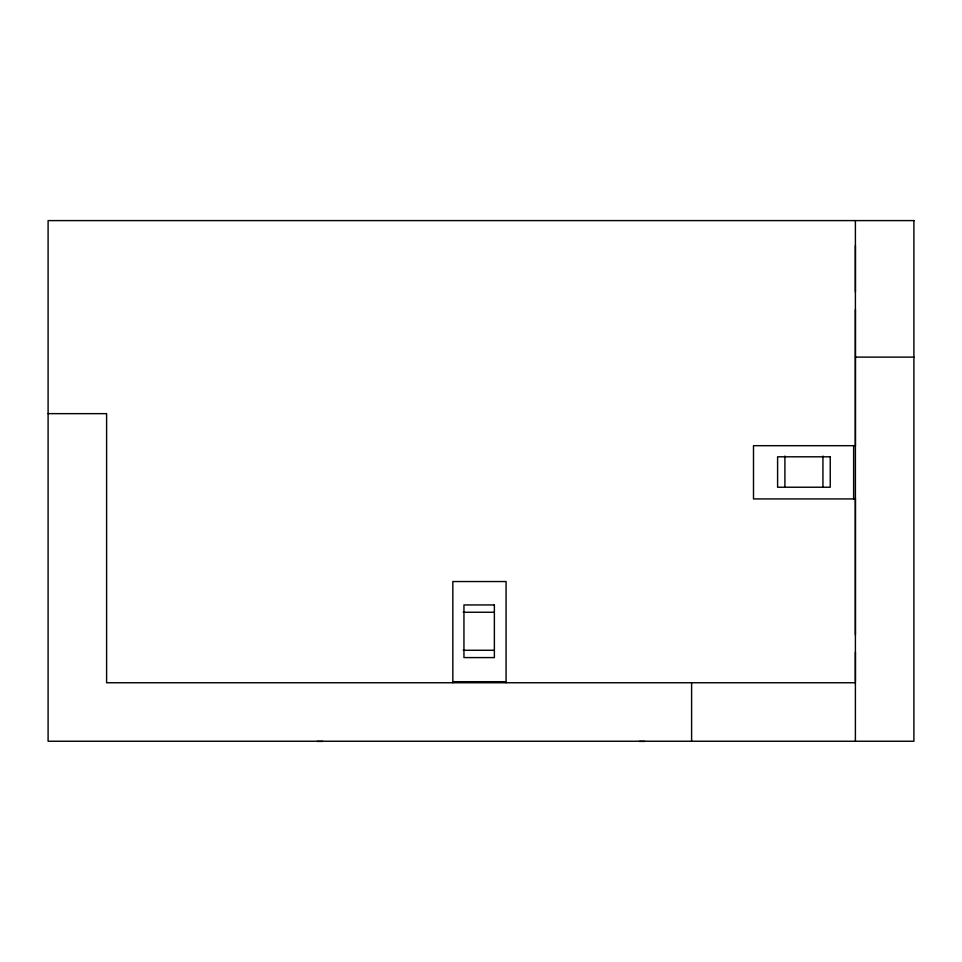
<?xml version="1.0" encoding="UTF-8"?>
<svg xmlns="http://www.w3.org/2000/svg" width="962" height="962" viewBox="0 0 962 962"><rect width="100%" height="100%" fill="white"/><g stroke="black" fill="none" stroke-linecap="round" stroke-linejoin="round"><path stroke-width="1.44" d="M855.398 681.565L855.398 652.104M855.398 634.788L855.398 498.148M855.398 446.14L855.398 309.499M855.398 292.027L855.398 245.55M855.398 357.118L913.9 357.118M48.1 413.648L106.602 413.648L106.602 682.743L855.398 682.743M855.398 445.683L753.499 445.683L753.499 498.929L855.398 498.929M463.179 612.253L494.372 612.253M463.179 650.276L494.372 650.276M452.825 681.697L506.072 681.697M317.195 741.401L322.787 741.401M639.213 741.401L644.805 741.401M855.398 220.599L855.398 741.245M853.643 445.683L853.643 498.929M822.931 456.036L822.931 487.229M784.908 456.036L784.908 487.229M691.606 682.743L691.606 741.245M506.072 682.743L506.072 581.541L452.825 581.541L452.825 682.743M913.9 220.599L48.1 220.599L48.1 741.245L913.9 741.245L913.9 220.599M830.242 456.806L777.597 456.806L777.597 487.229L830.242 487.229L830.242 456.806M494.372 604.942L463.949 604.942L463.949 657.587L494.372 657.587L494.372 604.942"/></g></svg>
